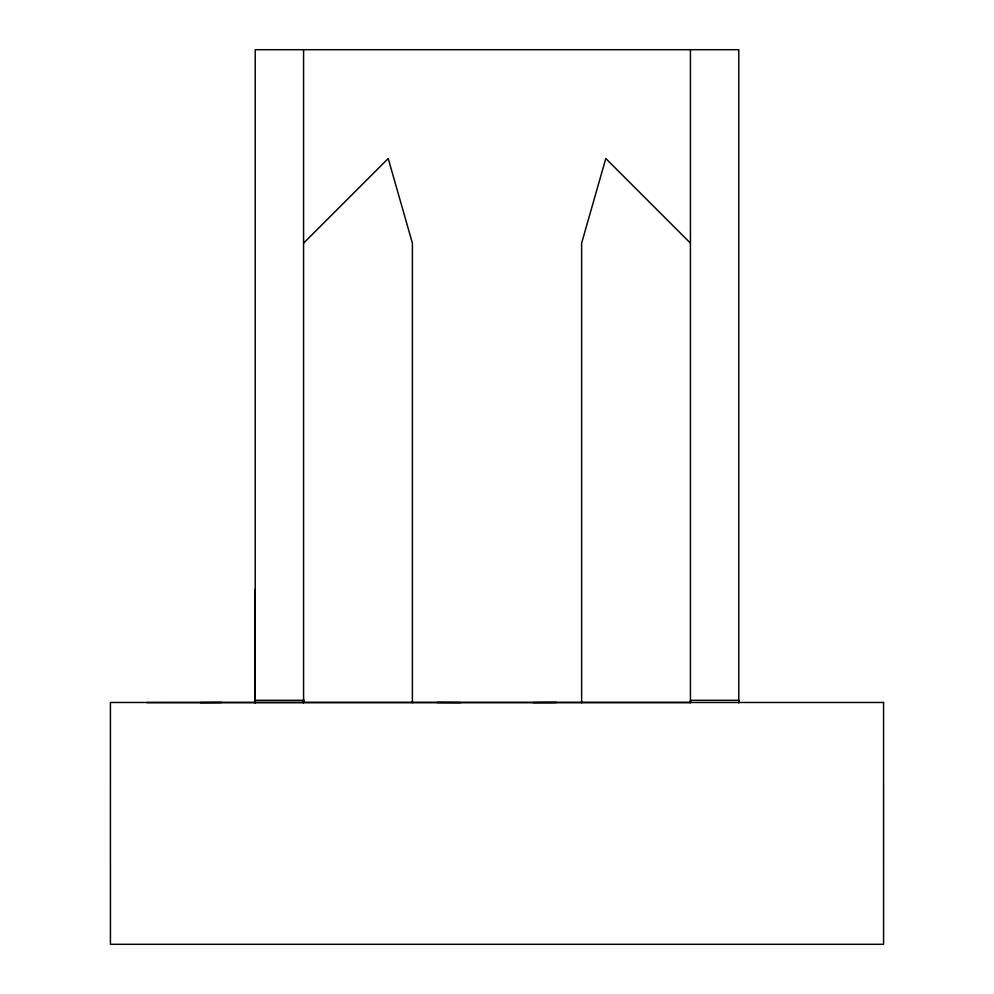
<?xml version="1.0" encoding="UTF-8"?>
<svg xmlns="http://www.w3.org/2000/svg" width="994" height="994" viewBox="0 0 994 994"><rect width="100%" height="100%" fill="white"/><g stroke="black" fill="none" stroke-linecap="round" stroke-linejoin="round"><path stroke-width="1.49" d="M255.222 589.479L255.222 702.857L255.222 49.7L738.79 49.7L738.79 702.857M738.778 702.472L738.79 700.31L690.432 700.31L690.432 702.522L303.58 702.522L303.58 699.441M533.269 702.584L556.665 702.472M581.627 702.808L581.627 243.132L605.806 158.506L690.432 243.132M460.744 702.584L437.323 702.472M303.58 243.132L388.207 158.506L412.386 243.132L412.386 702.733M200.366 702.584L221.525 702.472M303.568 702.534L146.714 702.584M255.222 700.31L303.58 700.31M690.432 49.7L690.432 702.783M303.58 49.7L303.58 702.783M883.567 702.472L110.421 702.472L110.433 944.3L883.579 944.3L883.567 702.472"/></g></svg>
